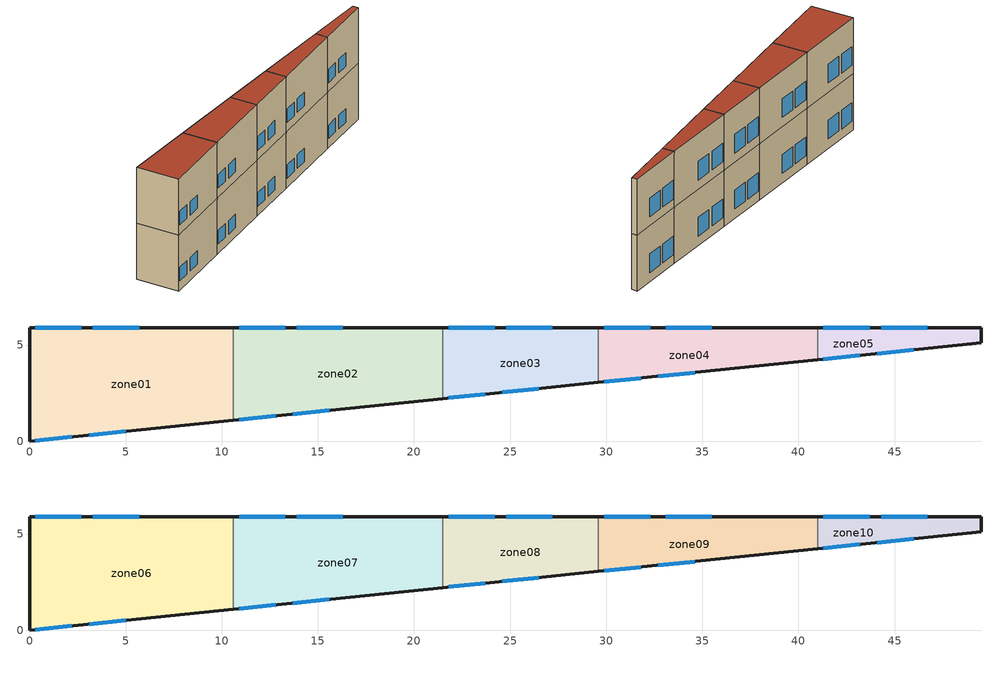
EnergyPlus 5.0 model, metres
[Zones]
zone01
 floor ground (GROUND_FLOOR): 0,5.9 10.6,5.9 10.6,1.09 0,0 z0
 wall outside (EXT_WALL): 10.6,5.9 0,5.9 0,0 10.6,1.09 z0:7.5
 wall to zone02 (ADJ_WALL): 10.6,1.09 10.6,5.9 z0:7.5
 window (EXT_WINDOW1): 0.3,0.03 2.2,0.23 / 3.1,0.32 5,0.52 z1.25:3.05; 2.7,5.9 0.3,5.9 / 5.7,5.9 3.3,5.9 z1.25:3.75
 ceiling to zone06 (ADJ_CEILING): 0,0 10.6,1.09 10.6,5.9 0,5.9 z7.5
zone02
 floor ground (GROUND_FLOOR): 10.6,5.9 21.5,5.9 21.5,2.22 10.6,1.09 z0
 wall outside (EXT_WALL): 10.6,1.09 21.5,2.22 / 21.5,5.9 10.6,5.9 z0:7.5
 wall to zone03 (ADJ_WALL): 21.5,2.22 21.5,5.9 z0:7.5
 wall to zone01 (ADJ_WALL): 10.6,5.9 10.6,1.09 z0:7.5
 window (EXT_WINDOW1): 10.9,1.13 12.8,1.32 / 13.7,1.41 15.6,1.61 z1.25:3.05; 13.3,5.9 10.9,5.9 / 16.3,5.9 13.9,5.9 z1.25:3.75
 ceiling to zone07 (ADJ_CEILING): 10.6,1.09 21.5,2.22 21.5,5.9 10.6,5.9 z7.5
zone03
 floor ground (GROUND_FLOOR): 21.5,5.9 29.6,5.9 29.6,3.06 21.5,2.22 z0
 wall outside (EXT_WALL): 21.5,2.22 29.6,3.06 / 29.6,5.9 21.5,5.9 z0:7.5
 wall to zone04 (ADJ_WALL): 29.6,3.06 29.6,5.9 z0:7.5
 wall to zone02 (ADJ_WALL): 21.5,5.9 21.5,2.22 z0:7.5
 window (EXT_WINDOW1): 21.8,2.25 23.7,2.45 / 24.6,2.54 26.5,2.74 z1.25:3.05; 24.2,5.9 21.8,5.9 / 27.2,5.9 24.8,5.9 z1.25:3.75
 ceiling to zone08 (ADJ_CEILING): 21.5,2.22 29.6,3.06 29.6,5.9 21.5,5.9 z7.5
zone04
 floor ground (GROUND_FLOOR): 29.6,5.9 41,5.9 41,4.23 29.6,3.06 z0
 wall outside (EXT_WALL): 29.6,3.06 41,4.23 / 41,5.9 29.6,5.9 z0:7.5
 wall to zone05 (ADJ_WALL): 41,4.23 41,5.9 z0:7.5
 wall to zone03 (ADJ_WALL): 29.6,5.9 29.6,3.06 z0:7.5
 window (EXT_WINDOW1): 29.9,3.09 31.8,3.28 / 32.7,3.38 34.6,3.57 z1.25:3.05; 32.3,5.9 29.9,5.9 / 35.5,5.9 33.1,5.9 z1.25:3.75
 ceiling to zone09 (ADJ_CEILING): 29.6,3.06 41,4.23 41,5.9 29.6,5.9 z7.5
zone05
 floor ground (GROUND_FLOOR): 41,5.9 49.5,5.9 49.5,5.11 41,4.23 z0
 wall outside (EXT_WALL): 41,4.23 49.5,5.11 49.5,5.9 41,5.9 z0:7.5
 wall to zone04 (ADJ_WALL): 41,5.9 41,4.23 z0:7.5
 window (EXT_WINDOW1): 41.3,4.26 43.2,4.46 / 44.1,4.55 46,4.75 z1.25:3.05; 43.7,5.9 41.3,5.9 / 46.7,5.9 44.3,5.9 z1.25:3.75
 ceiling to zone10 (ADJ_CEILING): 41,4.23 49.5,5.11 49.5,5.9 41,5.9 z7.5
zone06
 floor to zone01 (ADJ_CEILING): 0,5.9 10.6,5.9 10.6,1.09 0,0 z7.5
 wall outside (EXT_WALL): 10.6,5.9 0,5.9 0,0 10.6,1.09 z7.5:15
 wall to zone07 (ADJ_WALL): 10.6,1.09 10.6,5.9 z7.5:15
 window (EXT_WINDOW1): 0.3,0.03 2.2,0.23 / 3.1,0.32 5,0.52 z8.75:10.55; 2.7,5.9 0.3,5.9 / 5.7,5.9 3.3,5.9 z8.75:11.25
 roof outside (EXT_ROOF): 0,0 10.6,1.09 10.6,5.9 0,5.9 z15
zone07
 floor to zone02 (ADJ_CEILING): 10.6,5.9 21.5,5.9 21.5,2.22 10.6,1.09 z7.5
 wall outside (EXT_WALL): 10.6,1.09 21.5,2.22 / 21.5,5.9 10.6,5.9 z7.5:15
 wall to zone08 (ADJ_WALL): 21.5,2.22 21.5,5.9 z7.5:15
 wall to zone06 (ADJ_WALL): 10.6,5.9 10.6,1.09 z7.5:15
 window (EXT_WINDOW1): 10.9,1.13 12.8,1.32 / 13.7,1.41 15.6,1.61 z8.75:10.55; 13.3,5.9 10.9,5.9 / 16.3,5.9 13.9,5.9 z8.75:11.25
 roof outside (EXT_ROOF): 10.6,1.09 21.5,2.22 21.5,5.9 10.6,5.9 z15
zone08
 floor to zone03 (ADJ_CEILING): 21.5,5.9 29.6,5.9 29.6,3.06 21.5,2.22 z7.5
 wall outside (EXT_WALL): 21.5,2.22 29.6,3.06 / 29.6,5.9 21.5,5.9 z7.5:15
 wall to zone09 (ADJ_WALL): 29.6,3.06 29.6,5.9 z7.5:15
 wall to zone07 (ADJ_WALL): 21.5,5.9 21.5,2.22 z7.5:15
 window (EXT_WINDOW1): 21.8,2.25 23.7,2.45 / 24.6,2.54 26.5,2.74 z8.75:10.55; 24.2,5.9 21.8,5.9 / 27.2,5.9 24.8,5.9 z8.75:11.25
 roof outside (EXT_ROOF): 21.5,2.22 29.6,3.06 29.6,5.9 21.5,5.9 z15
zone09
 floor to zone04 (ADJ_CEILING): 29.6,5.9 41,5.9 41,4.23 29.6,3.06 z7.5
 wall outside (EXT_WALL): 29.6,3.06 41,4.23 / 41,5.9 29.6,5.9 z7.5:15
 wall to zone10 (ADJ_WALL): 41,4.23 41,5.9 z7.5:15
 wall to zone08 (ADJ_WALL): 29.6,5.9 29.6,3.06 z7.5:15
 window (EXT_WINDOW1): 29.9,3.09 31.8,3.28 / 32.7,3.38 34.6,3.57 z8.75:10.55; 32.3,5.9 29.9,5.9 / 35.5,5.9 33.1,5.9 z8.75:11.25
 roof outside (EXT_ROOF): 29.6,3.06 41,4.23 41,5.9 29.6,5.9 z15
zone10
 floor to zone05 (ADJ_CEILING): 41,5.9 49.5,5.9 49.5,5.11 41,4.23 z7.5
 wall outside (EXT_WALL): 41,4.23 49.5,5.11 49.5,5.9 41,5.9 z7.5:15
 wall to zone09 (ADJ_WALL): 41,5.9 41,4.23 z7.5:15
 window (EXT_WINDOW1): 41.3,4.26 43.2,4.46 / 44.1,4.55 46,4.75 z8.75:10.55; 43.7,5.9 41.3,5.9 / 46.7,5.9 44.3,5.9 z8.75:11.25
 roof outside (EXT_ROOF): 41,4.23 49.5,5.11 49.5,5.9 41,5.9 z15
[Building]
zone03: North Axis {deg}=0; Terrain=City; Loads Convergence Tolerance Value=0; Temperature Convergence Tolerance Value {deltaC}=0; Solar Distribution=FullInteriorAndExterior; Maximum Number of Warmup Days=0
[Site:Location]
not used: Latitude {deg}=0; Longitude {deg}=0; Time Zone {hr}=0; Elevation {m}=0
[Construction]
GROUND_FLOOR; EXT_WALL; EXT_ROOF; ADJ_WALL; ADJ_CEILING; EXT_WINDOW1: 
[WindowProperty:ShadingControl]
ESHADE=0; ISHADE=INPUT 1*MAX_ISHADE : SHADECNTRL=ISHADE_INTERNAL
[SurfaceProperty:OtherSideCoefficients]
BOUNDARY=IDENTICAL; BOUNDARY=INPUT 1*TBOUNDARY; BOUNDARY=INPUT 1*TBOUNDARY_2; BOUNDARY=INPUT 1*TBOUNDARY_3; BOUNDARY=INPUT 1*TGROUND; BOUNDARY=20; BOUNDARY=15
[Zone]
zone01; zone02; zone03; zone04; zone05; zone06; zone07; zone08; zone09; zone10: 0, 0, 0, 0, , 1
